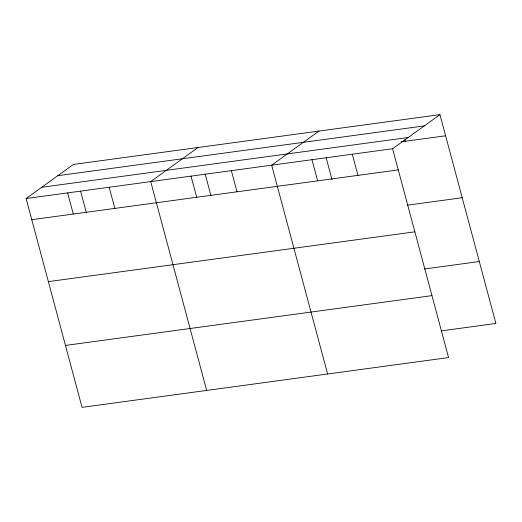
<?xml version="1.0" encoding="UTF-8"?>
<svg xmlns="http://www.w3.org/2000/svg" width="522" height="522" viewBox="0 0 522 522"><rect width="100%" height="100%" fill="white"/><g stroke="black" fill="none" stroke-linecap="round" stroke-linejoin="round"><path stroke-width="0.78" d="M439.948 114.638L392.603 148.744L448.561 357.563L82.052 407.362L26.1 198.536L73.439 164.437L439.948 114.638L495.9 323.464L441.07 330.909M198.053 147.504L150.714 181.61L206.666 390.43M319.001 131.068L271.662 165.174L327.614 374M57.818 175.686L424.321 125.893M41.721 187.287L408.23 137.488M401.268 141.814L445.612 135.792M26.1 198.536L392.603 148.744M31.77 219.69L398.273 169.891M407.382 205.172L462.205 197.721M48.363 281.626L414.866 231.827M424.477 268.98L479.307 261.529M65.459 345.433L431.968 295.635M404.876 139.7L405.3 141.266M352.291 154.218L357.955 175.372M326.139 157.709L332.018 179.659M311.973 159.699L317.644 180.847M231.344 170.655L237.008 191.802M205.192 174.146L210.862 195.306M191.026 176.129L196.696 197.283M109.176 187.254L114.84 208.402M80.577 191.072L86.463 213.022M67.638 192.892L73.302 214.046"/></g></svg>
